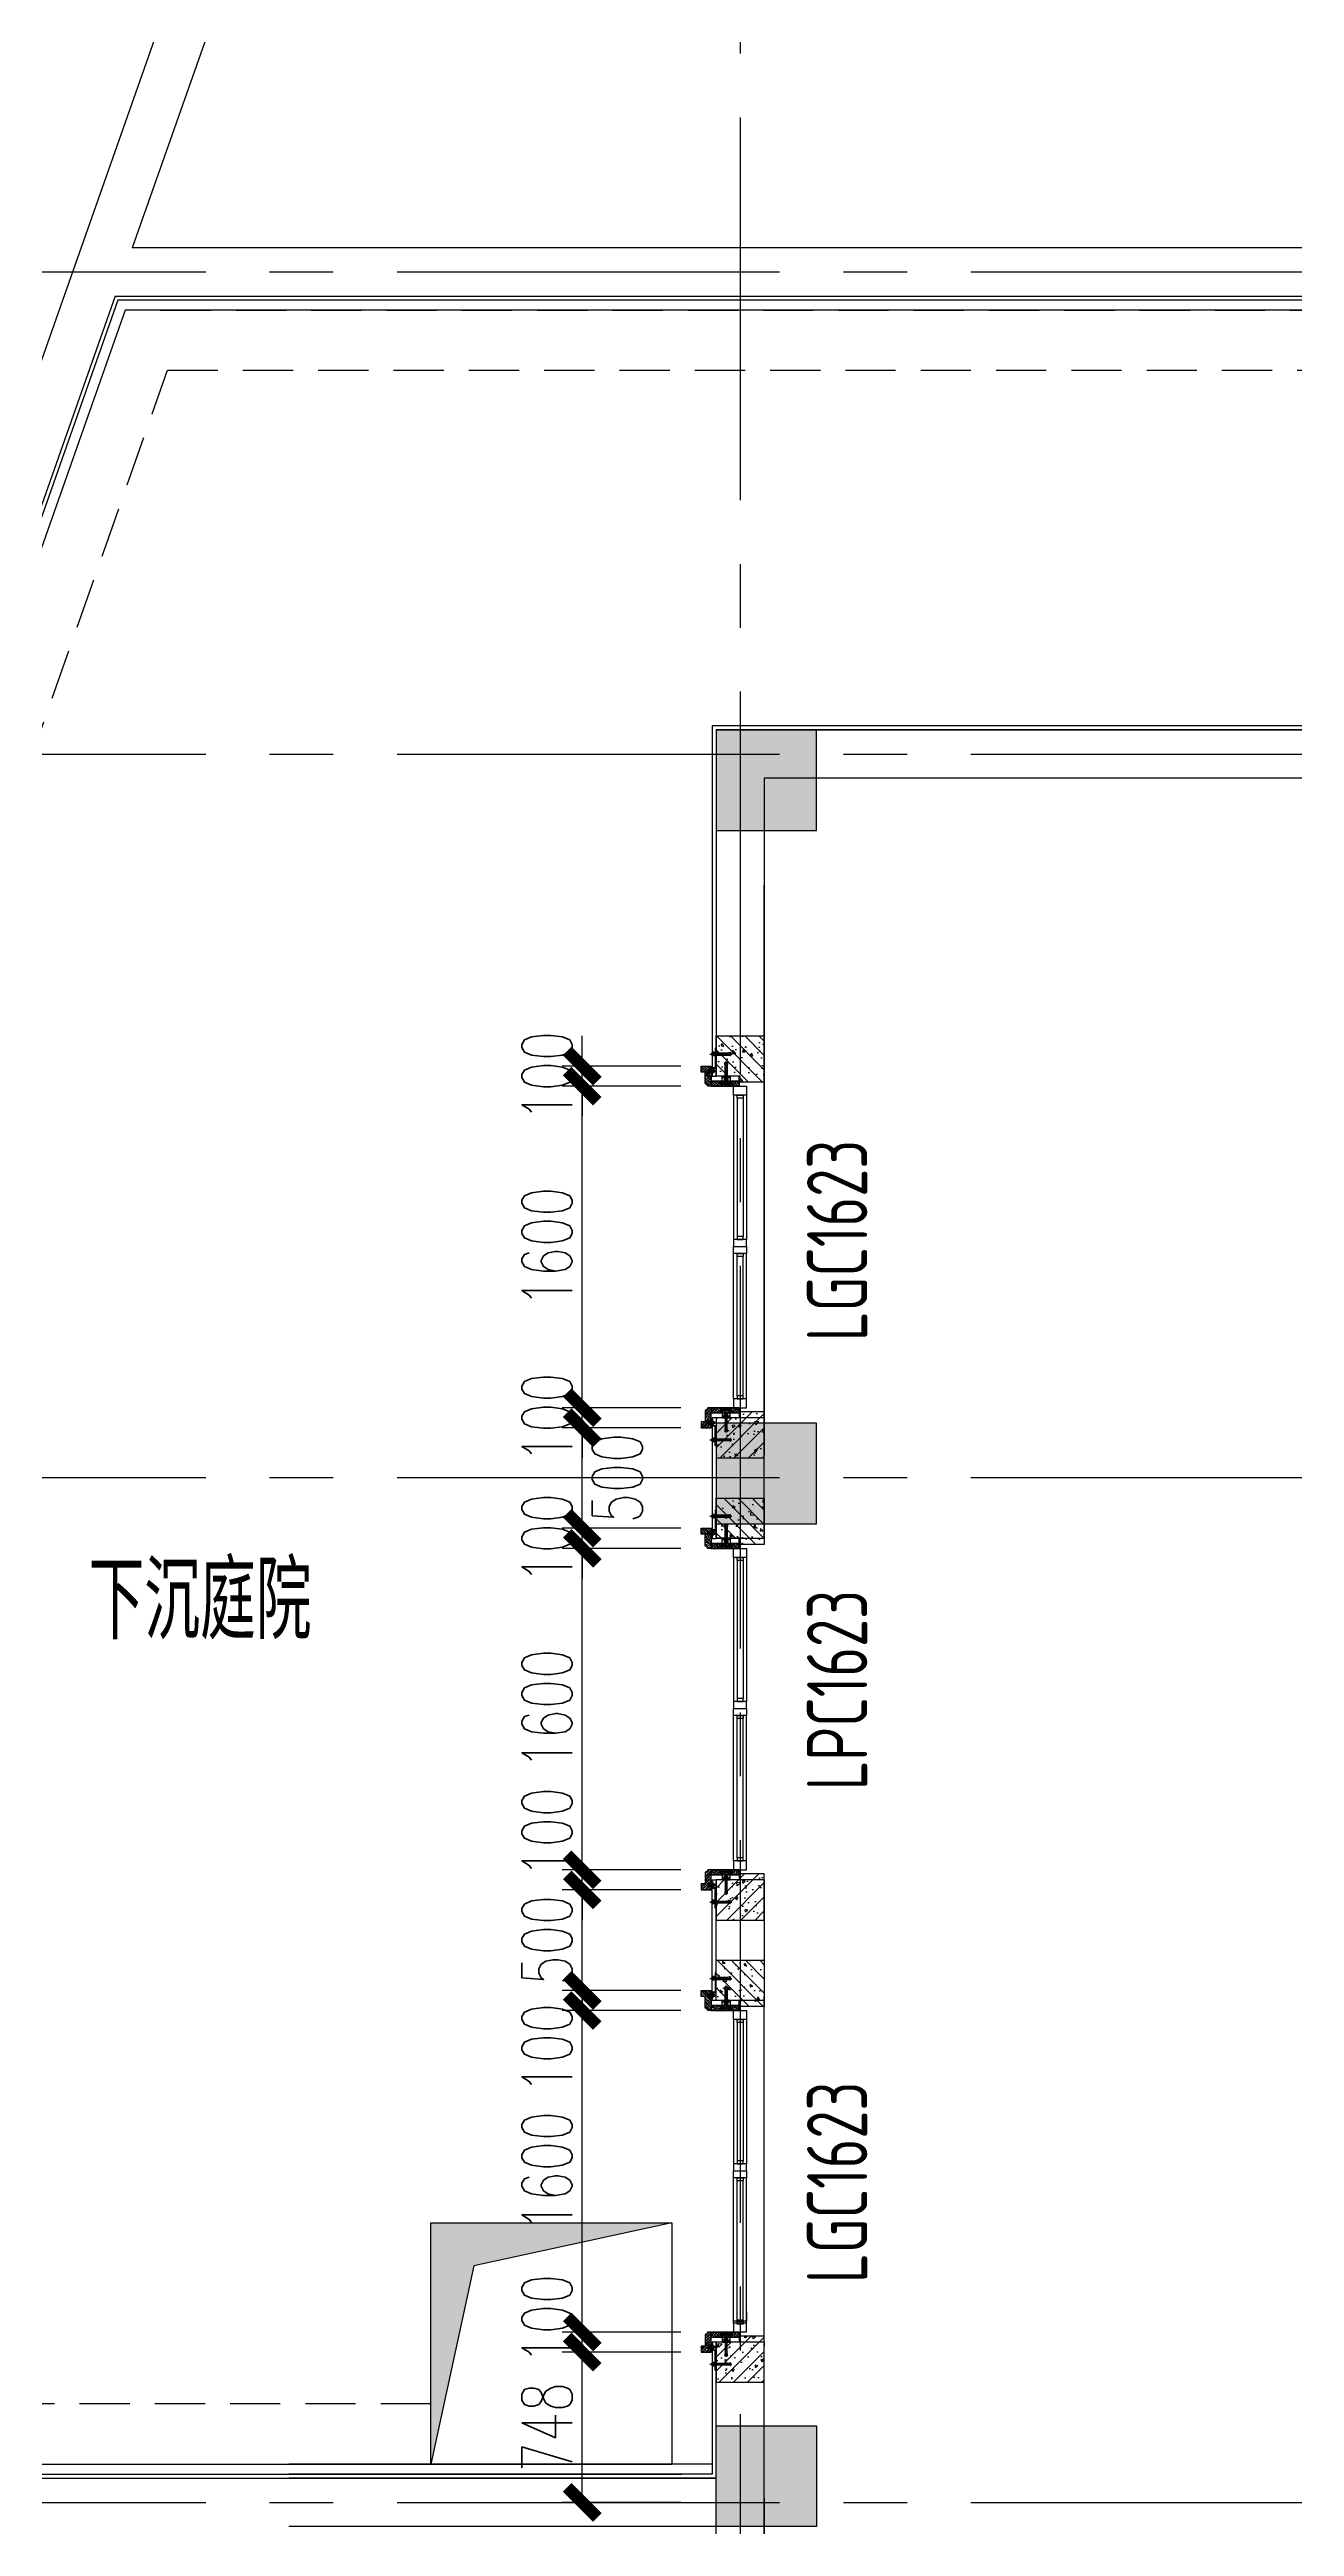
# Model space of a CAD drawing. Extents: x 296441 to 853063, y 459050 to 1117990.
# Drawn here: x 605259 to 611459, y 882899 to 895226 of the extents above; entities that cross this region are included whole.
import ezdxf
from ezdxf.enums import TextEntityAlignment as Align

# ---------------------------------------------------------------- set-up
doc = ezdxf.new("R2010")
doc.units = 0
doc.header["$LTSCALE"] = 1000
for name, pattern in [('14-FL01-P$0$HIDDEN', [0.375, 0.25, -0.125]), ('14-GRID$0$CENTER2', [28.575, 19.05, -3.175, 3.175, -3.175]), ('BSMT-PLAN-BS01$0$$0$HIDDEN', [0.375, 0.25, -0.125]), ('CENTER', [50.8, 31.75, -6.35, 6.35, -6.35]), ('DASH', [0.35, 0.25, -0.1]), ('DOTE', [2.42, 2, -0.2, 0.02, -0.2])]:
    doc.linetypes.add(name, pattern=pattern)
for name, color, linetype in [('0-COL-H1', 170, 'Continuous'), ('0-dimension', 3, 'Continuous'), ('0-hatch', 8, 'Continuous'), ('0-不锈钢', 161, 'Continuous'), ('14-GRID$0$G-GRID', 9, '14-GRID$0$CENTER2'), ('14-PLAN-BS01-P$0$A-ROOM-IDEN', 4, 'Continuous'), ('1_钢型材', 30, 'Continuous'), ('2', 7, 'Continuous'), ('4HATCH(填充)', 8, 'Continuous'), ('5PJ(配件)', 13, 'Continuous'), ('8XX(虚线)', 8, 'DASH'), ('A-ROOF', 2, 'Continuous'), ('BSMT-PLAN-BS01$0$A-WALL', 1, 'Continuous'), ('DZ-3-PLAN-BASEMENT-NORTH$0$A-OVLK', 140, 'Continuous'), ('DZ-PLAN-MAIN-FL01$0$A-WIND-IDEN', 33, 'Continuous'), ('E-TEXT-BS01-MI-14$0$A-ROOM-IDEN', 4, 'Continuous'), ('G-BM01$0$A-WALL', 1, 'Continuous'), ('G-BS01-20$0$G-FL01$0$A-OVLK', 140, 'Continuous'), ('G-BS01-20$0$G-FL01$0$A-SECT-WIND', 155, 'Continuous'), ('G-BS01-20$0$G-FL01$0$A-SECT-WOOD', 17, 'Continuous'), ('G-BS01-20$0$G-FL01$0$A-WALL', 1, 'Continuous'), ('G-BS01-20$0$G-FL01$0$A-WALL-FNSH', 6, 'Continuous'), ('menchuangtao1$0$A-WALL', 1, 'Continuous'), ('PUB_DIM', 3, 'Continuous'), ('ZT0_默认图层-----PM、LM、DY、JD', 7, 'Continuous'), ('ZT1_Dim---标注---PM、LM、DY、JD', 252, 'Continuous'), ('ZT1_通用--Wall---PM、LM、DY、JD', 5, 'Continuous'), ('ZT1_通用--填充---PM、LM、DY、JD', 8, 'Continuous'), ('ZT3_辅材--五金件-------------JD', 13, 'Continuous'), ('ZT3_辅材--其他---------------JD', 1, 'Continuous'), ('ZT3_面板--石材板-PM、LM、DY、JD', 45, 'Continuous'), ('ZX', 1, 'CENTER')]:
    doc.layers.add(name, color=color, linetype=linetype)
doc.styles.get("Standard").update_dxf_attribs({"font": 'gbenor.shx', "bigfont": 'gbcbig.shx'})
doc.styles.add('ZT-DIMSTYLE', font='ROMANS.shx', dxfattribs={"width": 0.7, "bigfont": 'CHINESE.shx'})
doc.styles.add('ZT_文字标注', font='ROMANS.shx', dxfattribs={"width": 0.7, "bigfont": '@1chinese.shx'})
doc.dimstyles.new('ZT-DIM100', dxfattribs={"dimscale": 100, "dimtxt": 2.5, "dimasz": 1.5, "dimexe": 1, "dimexo": 1, "dimgap": 0.5, "dimtad": 1, "dimdec": 0, "dimdsep": 46, "dimtxsty": 'ZT-DIMSTYLE', "dimblk": 'ARCHTICK', "dimcen": 2.5, "dimclrd": 175, "dimclre": 175, "dimclrt": 7, "dimazin": 2, "dimtfac": 1, "dimtix": 1, "dimtmove": 2, "dimatfit": 3, "dimfxl": 0, "dimarcsym": 0})

# ---------------------------------------------------------------- blocks, each defined once
blk = doc.blocks.new('QQC3')
at = {"layer": 'DZ-PLAN-MAIN-FL01$0$A-WIND-IDEN', "color": 2, "width": 0.8}
for s, p in [('LGC1623', (800197, 85180)), ('LPC1623', (800197, 82945)), ('LGC1623', (800197, 80493))]:
    blk.add_text(s, height=300, rotation=90, dxfattribs=at).set_placement(p)
at = {"layer": 'E-TEXT-BS01-MI-14$0$A-ROOM-IDEN'}
blk.add_text('下沉庭院', height=385.8, dxfattribs=at).set_placement((796319, 83696))
blk = doc.blocks.new('20B-G1-地下一层')
at = {"layer": 'BSMT-PLAN-BS01$0$A-WALL', "color": 5, "linetype": 'BSMT-PLAN-BS01$0$$0$HIDDEN'}
blk.add_line((718593, -376438), (725483, -376438), dxfattribs=at)
at = {"layer": 'BSMT-PLAN-BS01$0$A-WALL', "color": 1}
blk.add_line((718833, -385238), (718833, -394626), dxfattribs=at)
at = {"layer": 'DZ-3-PLAN-BASEMENT-NORTH$0$A-OVLK'}
blk.add_line((718573, -385068), (716465, -385068), dxfattribs=at)
at = {"layer": 'G-BM01$0$A-WALL'}
for p, q in [((718593, -385138), (716465, -385138)), ((718593, -385378), (716465, -385378))]:
    blk.add_line(p, q, dxfattribs=at)
at = {"layer": 'G-BS01-20$0$G-FL01$0$A-OVLK'}
for p, q in [((718833, -379861), (718833, -378161)), ((718713, -380511), (718713, -380548)), ((718833, -384461), (718833, -382761))]:
    blk.add_line(p, q, dxfattribs=at)
at = {"layer": 'G-BS01-20$0$G-FL01$0$A-SECT-WIND'}
for p, q in [((718680, -378256), (718680, -378973)), ((718698, -378271), (718698, -378958)), ((718728, -378271), (718728, -378958)), ((718745, -378256), (718745, -378973)), ((718680, -379766), (718680, -379043)), ((718698, -379751), (718698, -379058)), ((718728, -379751), (718728, -379058)), ((718745, -379766), (718745, -379043)), ((718680, -380556), (718680, -381273)), ((718698, -380571), (718698, -381258)), ((718728, -380571), (718728, -381258)), ((718745, -380556), (718745, -381273)), ((718680, -382066), (718680, -381343)), ((718698, -382051), (718698, -381358)), ((718728, -382051), (718728, -381358)), ((718745, -382066), (718745, -381343)), ((718680, -382856), (718680, -383573)), ((718745, -382856), (718745, -383573)), ((718698, -382871), (718698, -383558)), ((718728, -382871), (718728, -383558)), ((718680, -384366), (718680, -383643)), ((718698, -384351), (718698, -383658)), ((718728, -384351), (718728, -383658)), ((718745, -384366), (718745, -383643))]:
    blk.add_line(p, q, dxfattribs=at)
at = {"layer": 'G-BS01-20$0$G-FL01$0$A-SECT-WOOD'}
for p, q in [((718680, -378256), (718680, -378211)), ((718680, -378211), (718745, -378211)), ((718745, -378256), (718680, -378256)), ((718698, -378271), (718698, -378256)), ((718698, -378256), (718728, -378256)), ((718728, -378271), (718698, -378271)), ((718728, -378256), (718728, -378271)), ((718745, -378211), (718745, -378256)), ((718745, -378973), (718680, -378973)), ((718680, -378973), (718680, -379008)), ((718680, -379043), (718680, -379008)), ((718680, -379008), (718745, -379008)), ((718680, -379008), (718745, -379008)), ((718728, -378958), (718698, -378958)), ((718698, -378958), (718698, -378973)), ((718698, -378973), (718728, -378973)), ((718728, -378973), (718728, -378958)), ((718745, -379008), (718745, -378973)), ((718745, -379008), (718745, -379043)), ((718745, -379043), (718680, -379043)), ((718698, -379058), (718698, -379043)), ((718698, -379043), (718728, -379043)), ((718728, -379058), (718698, -379058)), ((718728, -379043), (718728, -379058)), ((718745, -379766), (718680, -379766)), ((718680, -379766), (718680, -379811)), ((718728, -379751), (718698, -379751)), ((718698, -379751), (718698, -379766)), ((718698, -379766), (718728, -379766)), ((718728, -379766), (718728, -379751)), ((718745, -379811), (718745, -379766)), ((718680, -379811), (718745, -379811)), ((718680, -380556), (718680, -380511)), ((718680, -380511), (718745, -380511)), ((718745, -380511), (718745, -380556)), ((718745, -380556), (718680, -380556)), ((718698, -380571), (718698, -380556)), ((718698, -380556), (718728, -380556)), ((718728, -380571), (718698, -380571)), ((718728, -380556), (718728, -380571)), ((718728, -381258), (718698, -381258)), ((718698, -381258), (718698, -381273)), ((718728, -381273), (718728, -381258)), ((718745, -381273), (718680, -381273)), ((718680, -381273), (718680, -381308)), ((718680, -381343), (718680, -381308)), ((718680, -381308), (718745, -381308)), ((718680, -381308), (718745, -381308)), ((718745, -381343), (718680, -381343)), ((718698, -381273), (718728, -381273)), ((718698, -381358), (718698, -381343)), ((718698, -381343), (718728, -381343)), ((718728, -381358), (718698, -381358)), ((718728, -381343), (718728, -381358)), ((718745, -381308), (718745, -381273)), ((718745, -381308), (718745, -381343)), ((718745, -382066), (718680, -382066)), ((718680, -382066), (718680, -382111)), ((718680, -382111), (718745, -382111)), ((718728, -382051), (718698, -382051)), ((718698, -382051), (718698, -382066)), ((718698, -382066), (718728, -382066)), ((718728, -382066), (718728, -382051)), ((718745, -382111), (718745, -382066)), ((718680, -382856), (718680, -382811)), ((718680, -382811), (718745, -382811)), ((718745, -382856), (718680, -382856)), ((718698, -382871), (718698, -382856)), ((718698, -382856), (718728, -382856)), ((718728, -382856), (718728, -382871)), ((718745, -382811), (718745, -382856)), ((718728, -382871), (718698, -382871)), ((718745, -383573), (718680, -383573)), ((718680, -383573), (718680, -383608)), ((718728, -383558), (718698, -383558)), ((718698, -383558), (718698, -383573)), ((718698, -383573), (718728, -383573)), ((718728, -383573), (718728, -383558)), ((718745, -383608), (718745, -383573)), ((718680, -383643), (718680, -383608)), ((718680, -383608), (718745, -383608)), ((718680, -383608), (718745, -383608)), ((718745, -383643), (718680, -383643)), ((718698, -383658), (718698, -383643)), ((718698, -383643), (718728, -383643)), ((718728, -383658), (718698, -383658)), ((718728, -383643), (718728, -383658)), ((718745, -383608), (718745, -383643)), ((718680, -384356), (718680, -384311)), ((718745, -384311), (718745, -384356)), ((718745, -384356), (718680, -384356)), ((718745, -384366), (718680, -384366)), ((718680, -384366), (718680, -384411)), ((718745, -384411), (718680, -384411)), ((718728, -384351), (718698, -384351)), ((718698, -384351), (718698, -384366)), ((718698, -384371), (718698, -384356)), ((718698, -384356), (718728, -384356)), ((718698, -384366), (718728, -384366)), ((718728, -384371), (718698, -384371)), ((718728, -384366), (718728, -384351)), ((718728, -384356), (718728, -384371)), ((718745, -384411), (718745, -384366))]:
    blk.add_line(p, q, dxfattribs=at)
at = {"layer": 'G-BS01-20$0$G-FL01$0$A-WALL'}
for p, q in [((726583, -376438), (718593, -376438)), ((718593, -376438), (718593, -378161)), ((718833, -376678), (718833, -380038)), ((726583, -376678), (718833, -376678)), ((718593, -379871), (718593, -380461)), ((718593, -382751), (718593, -382171)), ((718833, -382181), (718833, -382761)), ((718593, -385138), (718593, -384461)), ((718833, -391438), (718833, -384461)), ((718593, -391678), (718593, -385378))]:
    blk.add_line(p, q, dxfattribs=at)
at = {"layer": 'G-BS01-20$0$G-FL01$0$A-WALL', "color": 1}
for p, q in [((718833, -378151), (718833, -377210)), ((718833, -380461), (718833, -379871))]:
    blk.add_line(p, q, dxfattribs=at)
at = {"layer": 'G-BS01-20$0$G-FL01$0$A-WALL-FNSH'}
for p, q in [((726583, -376418), (718573, -376418)), ((718573, -385118), (716465, -385118))]:
    blk.add_line(p, q, dxfattribs=at)
for points in [[(718573, -376418), (718573, -378161), (718593, -378161)], [(718593, -379861), (718573, -379861), (718573, -380461), (718593, -380461)], [(718593, -382761), (718573, -382761), (718573, -382161), (718593, -382161)], [(718593, -384461), (718573, -384461), (718573, -385118)]]:
    blk.add_lwpolyline(points, dxfattribs=at)
at = {"layer": 'menchuangtao1$0$A-WALL'}
for p, q in [((718593, -378161), (718593, -378141)), ((718713, -378161), (718593, -378161)), ((718833, -378161), (718833, -378141)), ((718833, -379861), (718593, -379861)), ((718593, -379861), (718593, -379881)), ((718833, -379861), (718833, -379881)), ((718593, -380461), (718593, -380441)), ((718833, -380461), (718593, -380461)), ((718833, -380461), (718833, -380441)), ((718833, -382161), (718593, -382161)), ((718593, -382161), (718593, -382181)), ((718833, -382161), (718833, -382181)), ((718593, -382761), (718593, -382741)), ((718833, -382761), (718593, -382761)), ((718833, -382761), (718833, -382741)), ((718833, -384461), (718593, -384461)), ((718593, -384461), (718593, -384481)), ((718833, -384461), (718833, -384481))]:
    blk.add_line(p, q, dxfattribs=at)
blk = doc.blocks.new('2133')
at = {"layer": 'A-ROOF'}
h = blk.add_hatch(color=239, dxfattribs=at)
h.dxf.hatch_style = 1
h.paths.add_polyline_path([(2148325, 1728861), (2149017, 1729011), (2149082, 1729075), (2148111, 1729075), (2148111, 1728077), (2148155, 1728077)])
h.paths.add_polyline_path([(2148155, 1728077), (2148111, 1728077), (2148111, 1727875)])
h.paths.add_polyline_path([(2149111, 1729075), (2149082, 1729075), (2149017, 1729011), (2149111, 1729031)])
h.paths.add_polyline_path([(2149311, 1729075), (2149111, 1729075), (2149111, 1729031)])
at = {"layer": '14-PLAN-BS01-P$0$A-ROOM-IDEN', "linetype": '14-FL01-P$0$HIDDEN'}
blk.add_line((2146765, 1738595), (2155201, 1738595), dxfattribs=at)
blk.add_lwpolyline([(2148111, 1728175), (2143233, 1728175), (2146800, 1738295), (2155151, 1738295)], dxfattribs=at)
at = {"layer": 'A-ROOF', "color": 239}
blk.add_lwpolyline([(2148111, 1729075), (2149311, 1729075), (2149311, 1727875), (2148111, 1727875)], close=True, dxfattribs=at)
blk.add_lwpolyline([(2148111, 1729075), (2149311, 1729075), (2149311, 1727875), (2148111, 1727875)], close=True, dxfattribs=at)
blk.add_lwpolyline([(2149311, 1729075), (2148325, 1728861), (2148111, 1727875)], dxfattribs=at)
blk = doc.blocks.new('ZT_钢膨胀螺栓_M10X95')
at = {"layer": 'ZT3_辅材--五金件-------------JD', "color": 1, "linetype": 'DOTE', "ltscale": 5}
blk.add_line((-27, 0), (82, 0), dxfattribs=at)
at = {"layer": 'ZT3_辅材--五金件-------------JD'}
for p, q in [((-17, 5), (-19, 4)), ((-19, -4), (-19, 4)), ((-13, 4), (-18, 4)), ((-13, 5), (-17, 5)), ((-17, 5), (-17, -5)), ((-16, 5), (-16, -5)), ((-14, 5), (-14, -5)), ((-13, -7), (-13, 7)), ((-5, 9), (-12, 9)), ((-5, 5), (-12, 5)), ((-5, -9), (-5, 9)), ((-2, 1), (-5, 0)), ((-2, 0), (-5, -1)), ((0, 5), (55, 5)), ((55, 5), (55, -5)), ((57, 4), (55, 4)), ((57, 1), (55, 1)), ((57, 5), (72, 7)), ((57, -5), (57, 5)), ((72, 0), (61, 0)), ((72, 7), (75, 7)), ((72, 7), (72, 0)), ((76, 6), (76, -6)), ((-17, -5), (-19, -4)), ((-13, -4), (-18, -4)), ((-13, -5), (-17, -5)), ((-5, -5), (-12, -5)), ((-5, -9), (-12, -9)), ((55, -5), (0, -5)), ((57, -1), (55, -1)), ((57, -4), (55, -4)), ((72, -7), (57, -5)), ((61, 0), (72, 0)), ((72, 0), (72, -7)), ((75, -7), (72, -7))]:
    blk.add_line(p, q, dxfattribs=at)
for centre, radius, start, end in [((-7, 7), 5.58, 155.5673, 204.4327), ((9, 0), 21.6, 167.6432, 192.3568), ((60, 0), 1.04, 23.5782, 336.4218), ((75, 6), 1, 0, 97.412), ((-7, -7), 5.58, 155.5673, 204.4327), ((75, -6), 1, 262.588, 0)]:
    blk.add_arc(centre, radius, start, end, dxfattribs=at)
at = {"layer": 'Defpoints', "color": 250, "style": 'ZT_文字标注', "width": 0.7}
for s, p in [('M10', (-9, 7)), ('95', (-9, -6))]:
    blk.add_text(s, height=1.5, rotation=90, dxfattribs=at).set_placement(p, align=Align.MIDDLE)
blk = doc.blocks.new('*U2473')
at = {"layer": 'ZT3_辅材--五金件-------------JD', "rotation": 270}
blk.add_blockref('ZT_钢膨胀螺栓_M10X95', (0, 0), dxfattribs=at)
blk = doc.blocks.new('BS-03')
at = {"layer": '0-hatch'}
h = blk.add_hatch(dxfattribs=at)
h.set_pattern_fill('ANSI37', color=256, scale=0.2, angle=90, style=0)
h.set_pattern_definition([(45.000534, (-2240.4478, -446.36857), (-0.44901699, 0.44900862), []), (135.000534, (-2240.4478, -446.36857), (-0.44900862, -0.44901699), [])])
h.paths.add_polyline_path([(-6, 0), (-7, 0), (-7, -9), (-6, -9), (-8, -15), (9, -15), (6, -9), (7, -9), (7, 0), (6, 0), (6, -8), (4, -8), (4, -9), (7, -14), (6, -14, -0.197658), (5, -14), (-5, -14, -0.197658), (-6, -14), (-7, -14), (-4, -8), (-6, -8)])
at = {"layer": 'ZT1_通用--填充---PM、LM、DY、JD', "ltscale": 40}
h = blk.add_hatch(dxfattribs=at)
h.set_pattern_fill('ANSI38', color=256, style=0)
h.set_pattern_definition([(45, (-17.5, 0), (-1.12253, 1.12253), []), (135, (-17.5, 0), (-3.367596, 1.12253), [3.96875, -2.38125])])
h.paths.add_polyline_path([(-18, 3), (-18, 0), (18, 0), (18, 3)])
at = {"layer": '0-不锈钢'}
for p, q in [((4, 19), (-4, 19)), ((-4, 9), (-4, 14)), ((-3, 19), (-3, 14)), ((4, 9), (4, 14)), ((-2, -12), (-5, -14)), ((2, -12), (5, -14)), ((4, -9), (4, -8))]:
    blk.add_line(p, q, dxfattribs=at)
blk.add_lwpolyline([(-10, 8), (-10, 7), (10, 7), (10, 8)], close=True, dxfattribs=at)
blk.add_lwpolyline([(-7, 9, 0.317837), (-4, 9, 0.158919), (4, 9, 0.317837), (7, 9), (7, 14, 0.317837), (4, 14, 0.158919), (-4, 14, 0.317837), (-7, 14)], format="xyb", close=True, dxfattribs=at)
for points in [[(5, 14), (0, 14), (-6, 14)], [(5, 8), (0, 8), (-6, 8)], [(4, 14), (4, 19), (3, 19), (-3, 19), (-4, 19), (-4, 14)], [(3, 19), (3, 14)], [(7, 0), (7, -9), (6, -9), (9, -15), (-8, -15), (-6, -9), (-7, -9), (-7, 0)], [(4, -9), (7, -14), (-7, -14), (-4, -8)], [(6, 0), (6, -8), (-6, -8), (-6, 0)]]:
    blk.add_lwpolyline(points, dxfattribs=at)
blk.add_lwpolyline([(3, -8), (3, -10, -0.809451), (3, -10), (3, -10, 0.17444), (0, -9, 0.17444), (-3, -10), (-3, -10, -0.809451), (-3, -10), (-2, -8)], format="xyb", dxfattribs=at)
for centre, radius, start, end in [((-6, -13), 0.871, 153.627, 308.5058), ((0, -15), 3.96, 51.4953, 128.5058), ((6, -13), 0.871, 231.4953, 26.374)]:
    blk.add_arc(centre, radius, start, end, dxfattribs=at)
at = {"layer": '2', "color": 1, "linetype": 'CENTER', "ltscale": 0.2}
blk.add_line((0, 19), (0, -20), dxfattribs=at)
at = {"layer": '2', "color": 2}
blk.add_lwpolyline([(-18, 3), (-18, 0), (18, 0), (18, 3), (-18, 3)], close=True, dxfattribs=at)
at = {"layer": 'ZT3_辅材--五金件-------------JD', "ltscale": 40}
blk.add_lwpolyline([(-18, 3), (-18, 0), (18, 0), (18, 3), (-18, 3)], dxfattribs=at)
at = {"layer": 'ZX'}
for p, q in [((0, 25), (0, -8)), ((0, 19), (0, -13))]:
    blk.add_line(p, q, dxfattribs=at)
blk = doc.blocks.new('20200317151452')
at = {"layer": '4HATCH(填充)', "ltscale": 10}
h = blk.add_hatch(dxfattribs=at)
h.set_pattern_fill('ANSI33', color=256, scale=4)
h.set_pattern_definition([(45, (101815.511, -222280.076), (-8.9802561, 8.9802561), []), (45, (101824.491, -222280.076), (-8.9802561, 8.9802561), [6.35, -3.175])])
h.paths.add_polyline_path([(25, -125), (50, -125), (50, -265), (25, -265)])
h = blk.add_hatch(dxfattribs=at)
h.set_pattern_fill('ANSI33', color=256, scale=4)
h.set_pattern_definition([(45, (367061.427, -666237.942), (-8.98025612, 8.98025612), []), (45, (367070.407, -666237.942), (-8.98025612, 8.98025612), [6.35, -3.175])])
edge = h.paths.add_edge_path()
edge.add_line((-50, -265), (50, -265))
edge.add_line((50, -265), (50, -280))
edge.add_arc((45, -280), 5, 270.0089, 359.9995, ccw=False)
edge.add_line((45, -285), (40, -285))
edge.add_line((40, -285), (40, -290))
edge.add_arc((35, -290), 5, 270, 360, ccw=False)
edge.add_line((35, -295), (-20, -295))
edge.add_line((-20, -295), (-20, -315))
edge.add_line((-20, -315), (-50, -315))
edge.add_line((-50, -315), (-50, -295))
edge.add_line((-50, -295), (-50, -265))
at = {"layer": '8XX(虚线)', "ltscale": 25}
h = blk.add_hatch(dxfattribs=at)
h.set_pattern_fill('AR-SAND', color=256, scale=0.05, angle=360, style=0)
h.set_pattern_definition([(232.5, (24.9997, -190.4254), (-2.44707, 0.08), [0, -1.9304, 0, -2.159, 0, -2.06375]), (262.5, (24.9997, -190.4254), (-3.58413, -2.24762), [0, -1.0414, 0, -1.7399, 0, -0.66675]), (302.5, (24.9997, -188.8633), (-0.00719, -3.95496), [0, -0.635, 0, -2.286, 0, -2.9845]), (312.5, (24.9997, -188.8633), (-1.11465, -3.81778), [0, -0.3175, 0, -1.4986, 0, -1.7145])])
edge = h.paths.add_edge_path()
edge.add_line((41, -160), (34, -160))
edge.add_line((34, -160), (34, -170))
edge.add_line((34, -170), (38, -170))
edge.add_arc((38, -172), 1.2, 0, 90, ccw=False)
edge.add_line((39, -172), (39, -190))
edge.add_line((39, -190), (41, -190))
edge.add_line((41, -190), (41, -160))
edge = h.paths.add_edge_path()
edge.add_line((34, -220), (41, -220))
edge.add_line((41, -220), (41, -190))
edge.add_line((41, -190), (39, -190))
edge.add_line((39, -190), (39, -209))
edge.add_arc((38, -209), 1.2, 270, 360, ccw=False)
edge.add_line((38, -210), (34, -210))
edge.add_line((34, -210), (34, -220))
at = {"layer": 'ZT1_通用--填充---PM、LM、DY、JD', "ltscale": 40}
h = blk.add_hatch(dxfattribs=at)
h.set_pattern_fill('钢筋混凝土', color=256, scale=20)
h.set_pattern_definition([(45, (101815.51, -222280.076), (-35.355339, 35.355339), []), (50, (101815.51, -222280.08), (143.452037, -12.550427), [15, -165]), (355, (101815.51, -222280.08), (-27.75027, 150.43843), [12, -132]), (100.4514, (101827.47, -222281.12), (115.70188, 137.88791), [12.74804, -140.22842]), (46.1842, (101815.51, -222240.08), (213.44821, -33.1038), [22.5, -247.5]), (96.6356, (101833.3, -222242.83), (186.93254, 194.82357), [19.12206, -210.3426]), (351.1842, (101815.51, -222240.08), (186.93239, 194.82372), [18, -198]), (21, (101835.51, -222250.08), (119.38141, -80.52378), [15, -165]), (326, (101835.51, -222250.08), (48.66307, 145.03001), [12, -132]), (71.4514, (101845.46, -222256.79), (168.044526, 64.5061), [12.74804, -140.22842]), (37.5, (101815.51, -222280.076), (2.431971, 66.578771), [0, -130.4, 0, -134, 0, -132.5]), (7.5, (101815.51, -222280.076), (52.613907, 78.882342), [0, -76.4, 0, -127.4, 0, -50.5]), (327.5, (101770.91, -222280.076), (106.764487, -4.510974), [0, -50, 0, -156, 0, -207]), (317.5, (101750.91, -222280.08), (116.637234, 20.020996), [0, -65, 0, -103.6, 0, -147])])
h.paths.add_polyline_path([(-200, -240), (-200, 0), (30, 0), (30, -120), (0, -120), (0, -240)])
at = {"color": 1, "linetype": 'CENTER', "ltscale": 10}
blk.add_line((-40, -190), (19, -190), dxfattribs=at)
blk.add_line((-40, -190), (19, -190), dxfattribs=at)
at = {"color": 8}
blk.add_line((41, -220, 0), (34, -220, 0), dxfattribs=at)
at = {"layer": '1_钢型材', "ltscale": 40, "elevation": 0}
blk.add_lwpolyline([(-7, -262), (-7, -258), (-38, -258), (-38, -240), (-140, -240), (-140, -244), (-42, -244), (-42, -262)], close=True, dxfattribs=at)
at = {"layer": '5PJ(配件)'}
for p, q in [((4, -170), (4, -210)), ((8, -170), (8, -210)), ((25, -170), (38, -170, 0)), ((38, -210, 0), (25, -210)), ((35, -170, 0), (35, -210, 0)), ((39, -172, 0), (39, -184, 0)), ((39, -184, 0), (39, -209, 0))]:
    blk.add_line(p, q, dxfattribs=at)
for points in [[(25, -210), (0, -210), (0, -170)], [(0, -170), (25, -170)]]:
    blk.add_lwpolyline(points, dxfattribs=at)
for centre, start, end in [((38, -172, 0), 0, 90), ((38, -209, 0), 270, 0)]:
    blk.add_arc(centre, 1.2, start, end, dxfattribs=at)
at = {"layer": '8XX(虚线)', "ltscale": 25}
for p, q in [((34, -170, 0), (34, -160, 0)), ((34, -160, 0), (41, -160, 0)), ((34, -215, 0), (34, -210, 0)), ((34, -220, 0), (34, -210, 0)), ((41, -160, 0), (41, -220, 0))]:
    blk.add_line(p, q, dxfattribs=at)
at = {"layer": 'ZT1_通用--Wall---PM、LM、DY、JD', "ltscale": 300}
blk.add_lwpolyline([(-200, -240), (-200, 0), (30, 0), (30, -120), (0, -120), (0, -240), (-200, -240)], dxfattribs=at)
at = {"layer": 'ZT1_通用--填充---PM、LM、DY、JD', "linetype": 'ByBlock', "const_width": 1, "elevation": 0}
blk.add_lwpolyline([(25, -265), (50, -265)], dxfattribs=at)
at = {"layer": 'ZT3_辅材--五金件-------------JD', "color": 1, "linetype": 'DOTE', "ltscale": 5}
blk.add_line((19, -190), (-74, -190), dxfattribs=at)
at = {"layer": 'ZT3_辅材--五金件-------------JD'}
for p, q in [((-68, -196), (-68, -185)), ((-67, -184), (-64, -184)), ((-64, -197), (-67, -197)), ((-64, -190), (-64, -183)), ((-64, -183), (-49, -185)), ((-53, -190), (-64, -190)), ((-64, -197), (-64, -191)), ((-64, -191), (-53, -191)), ((-49, -195), (-64, -197)), ((-49, -185), (-49, -195)), ((-49, -186), (-47, -186)), ((-49, -189), (-47, -189)), ((-49, -191), (-47, -191)), ((-49, -195), (-47, -195)), ((-47, -195), (-47, -185)), ((-47, -185), (4, -185)), ((4, -195), (-47, -195)), ((10, -190), (13, -189)), ((10, -191), (13, -190)), ((13, -181), (17, -181)), ((13, -181), (13, -200)), ((13, -186), (17, -186)), ((13, -195), (17, -195)), ((13, -200), (17, -200)), ((18, -183), (18, -197)), ((18, -185), (19, -185)), ((18, -186), (19, -186)), ((18, -195), (19, -195)), ((18, -195), (19, -195)), ((19, -195), (19, -185))]:
    blk.add_line(p, q, dxfattribs=at)
for centre, radius, start, end in [((-67, -185), 1, 82.588, 180), ((-67, -196), 1, 180, 277.412), ((-52, -190), 1.04, 203.5782, 156.4218), ((12, -183), 5.58, 335.5673, 24.4327), ((-4, -190), 21.6, 347.6432, 12.3568), ((12, -197), 5.58, 335.5673, 24.4327)]:
    blk.add_arc(centre, radius, start, end, dxfattribs=at)
at = {"layer": 'ZT3_辅材--其他---------------JD', "ltscale": 40}
blk.add_line((25, -125, 0), (0, -125), dxfattribs=at)
at = {"layer": 'ZT3_面板--石材板-PM、LM、DY、JD', "ltscale": 10, "elevation": 0}
blk.add_lwpolyline([(25, -125), (50, -125), (50, -265), (25, -265)], close=True, dxfattribs=at)
at = {"layer": 'ZT3_面板--石材板-PM、LM、DY、JD', "ltscale": 40, "elevation": 0}
blk.add_lwpolyline([(25, -125), (25, -265), (50, -265), (50, -125)], close=True, dxfattribs=at)
at = {"layer": 'ZT3_面板--石材板-PM、LM、DY、JD', "ltscale": 10, "elevation": 0}
blk.add_lwpolyline([(50, -265), (50, -280, -0.414165), (45, -285), (40, -285), (40, -290, -0.414214), (35, -295), (-20, -295), (-20, -315), (-50, -315), (-50, -295), (-50, -265), (50, -265)], format="xyb", dxfattribs=at)
at = {"layer": '0-dimension', "ltscale": 0.5}
blk.add_blockref('BS-03', (-25, -265, 0), dxfattribs=at)
at = {"layer": 'ZT3_辅材--五金件-------------JD', "extrusion": (0, 0, -1), "zscale": -1, "rotation": 180}
blk.add_blockref('*U2473', (110, -244), dxfattribs=at)
at = {"layer": 'Defpoints', "color": 250, "style": 'ZT_文字标注', "width": 0.7}
for s, p in [('95', (17, -184)), ('M10', (17, -198))]:
    blk.add_text(s, height=1.5, rotation=270, dxfattribs=at).set_placement(p, align=Align.MIDDLE)
blk = doc.blocks.new('_ArchTick')
at = {"color": 0, "linetype": 'ByBlock', "const_width": 0.4}
blk.add_lwpolyline([(-0.5, -0.5), (0.5, 0.5)], dxfattribs=at)
blk = doc.blocks.new('*D2319')
at = {"layer": 'Defpoints', "color": 0, "ltscale": 1000, "transparency": 16777216}
for p in [(607912, 890167), (608503, 890167, 0), (608503, 890067, 0)]:
    blk.add_point(p, dxfattribs=at)
at = {"layer": 'ZT1_Dim---标注---PM、LM、DY、JD', "color": 175, "linetype": 'ByBlock', "lineweight": -2, "ltscale": 1000, "transparency": 16777216}
for p, q in [((607912, 890167), (607912, 890317)), ((608403, 890167), (607812, 890167)), ((607912, 890067), (607912, 890167)), ((608403, 890067), (607812, 890067)), ((607912, 890067), (607912, 889917))]:
    blk.add_line(p, q, dxfattribs=at)
at = {"layer": 'ZT1_Dim---标注---PM、LM、DY、JD', "color": 175, "lineweight": -2, "ltscale": 1000, "transparency": 16777216, "xscale": 150, "yscale": 150, "zscale": 150}
for p, rotation in [((607912, 890167), 270), ((607912, 890067), 90)]:
    blk.add_blockref('_ArchTick', p, dxfattribs=dict(at, rotation=rotation))
at = {"layer": 'ZT1_Dim---标注---PM、LM、DY、JD', "color": 7, "ltscale": 1000, "transparency": 16777216, "insert": (607737, 890117), "char_height": 250, "attachment_point": 5, "rotation": 90, "style": 'ZT-DIMSTYLE'}
blk.add_mtext('100', dxfattribs=at)
blk = doc.blocks.new('*D2320')
at = {"layer": 'Defpoints', "color": 0, "ltscale": 1000, "transparency": 16777216}
for p in [(607912, 890067), (608503, 890067, 0), (608503, 888467)]:
    blk.add_point(p, dxfattribs=at)
at = {"layer": 'ZT1_Dim---标注---PM、LM、DY、JD', "color": 175, "linetype": 'ByBlock', "lineweight": -2, "ltscale": 1000, "transparency": 16777216}
for p, q in [((608403, 890067), (607812, 890067)), ((607912, 888467), (607912, 890067)), ((608403, 888467), (607812, 888467))]:
    blk.add_line(p, q, dxfattribs=at)
at = {"layer": 'ZT1_Dim---标注---PM、LM、DY、JD', "color": 175, "lineweight": -2, "ltscale": 1000, "transparency": 16777216, "xscale": 150, "yscale": 150, "zscale": 150}
for p, rotation in [((607912, 890067), 90), ((607912, 888467), 270)]:
    blk.add_blockref('_ArchTick', p, dxfattribs=dict(at, rotation=rotation))
at = {"layer": 'ZT1_Dim---标注---PM、LM、DY、JD', "color": 7, "ltscale": 1000, "transparency": 16777216, "insert": (607737, 889267), "char_height": 250, "attachment_point": 5, "rotation": 90, "style": 'ZT-DIMSTYLE'}
blk.add_mtext('1600', dxfattribs=at)
blk = doc.blocks.new('*D2321')
at = {"layer": 'Defpoints', "color": 0, "ltscale": 1000, "transparency": 16777216}
for p in [(607912, 888467), (608503, 888467), (608503, 888367)]:
    blk.add_point(p, dxfattribs=at)
at = {"layer": 'ZT1_Dim---标注---PM、LM、DY、JD', "color": 175, "linetype": 'ByBlock', "lineweight": -2, "ltscale": 1000, "transparency": 16777216}
for p, q in [((607912, 888467), (607912, 888617)), ((608403, 888467), (607812, 888467)), ((607912, 888367), (607912, 888467)), ((608403, 888367), (607812, 888367)), ((607912, 888367), (607912, 888217))]:
    blk.add_line(p, q, dxfattribs=at)
at = {"layer": 'ZT1_Dim---标注---PM、LM、DY、JD', "color": 175, "lineweight": -2, "ltscale": 1000, "transparency": 16777216, "xscale": 150, "yscale": 150, "zscale": 150}
for p, rotation in [((607912, 888467), 270), ((607912, 888367), 90)]:
    blk.add_blockref('_ArchTick', p, dxfattribs=dict(at, rotation=rotation))
at = {"layer": 'ZT1_Dim---标注---PM、LM、DY、JD', "color": 7, "ltscale": 1000, "transparency": 16777216, "insert": (607737, 888417), "char_height": 250, "attachment_point": 5, "rotation": 90, "style": 'ZT-DIMSTYLE'}
blk.add_mtext('100', dxfattribs=at)
blk = doc.blocks.new('*D2322')
at = {"layer": 'Defpoints', "color": 0, "ltscale": 1000, "transparency": 16777216}
for p in [(607912, 888367), (608503, 888367), (608503, 887867)]:
    blk.add_point(p, dxfattribs=at)
at = {"layer": 'ZT1_Dim---标注---PM、LM、DY、JD', "color": 175, "linetype": 'ByBlock', "lineweight": -2, "ltscale": 1000, "transparency": 16777216}
for p, q in [((608403, 888367), (607812, 888367)), ((607912, 887867), (607912, 888367)), ((608403, 887867), (607812, 887867))]:
    blk.add_line(p, q, dxfattribs=at)
at = {"layer": 'ZT1_Dim---标注---PM、LM、DY、JD', "color": 175, "lineweight": -2, "ltscale": 1000, "transparency": 16777216, "xscale": 150, "yscale": 150, "zscale": 150}
for p, rotation in [((607912, 888367), 90), ((607912, 887867), 270)]:
    blk.add_blockref('_ArchTick', p, dxfattribs=dict(at, rotation=rotation))
at = {"layer": 'ZT1_Dim---标注---PM、LM、DY、JD', "color": 7, "ltscale": 1000, "transparency": 16777216, "insert": (608087, 888117), "char_height": 250, "attachment_point": 5, "rotation": 90, "style": 'ZT-DIMSTYLE'}
blk.add_mtext('500', dxfattribs=at)
blk = doc.blocks.new('*D2323')
at = {"layer": 'Defpoints', "color": 0, "ltscale": 1000, "transparency": 16777216}
for p in [(607912, 887867), (608503, 887867), (608503, 887767)]:
    blk.add_point(p, dxfattribs=at)
at = {"layer": 'ZT1_Dim---标注---PM、LM、DY、JD', "color": 175, "linetype": 'ByBlock', "lineweight": -2, "ltscale": 1000, "transparency": 16777216}
for p, q in [((607912, 887867), (607912, 888017)), ((608403, 887867), (607812, 887867)), ((608403, 887767), (607812, 887767)), ((607912, 887767), (607912, 887867)), ((607912, 887767), (607912, 887617))]:
    blk.add_line(p, q, dxfattribs=at)
at = {"layer": 'ZT1_Dim---标注---PM、LM、DY、JD', "color": 175, "lineweight": -2, "ltscale": 1000, "transparency": 16777216, "xscale": 150, "yscale": 150, "zscale": 150}
for p, rotation in [((607912, 887867), 270), ((607912, 887767), 90)]:
    blk.add_blockref('_ArchTick', p, dxfattribs=dict(at, rotation=rotation))
at = {"layer": 'ZT1_Dim---标注---PM、LM、DY、JD', "color": 7, "ltscale": 1000, "transparency": 16777216, "insert": (607737, 887817), "char_height": 250, "attachment_point": 5, "rotation": 90, "style": 'ZT-DIMSTYLE'}
blk.add_mtext('100', dxfattribs=at)
blk = doc.blocks.new('*D2324')
at = {"layer": 'Defpoints', "color": 0, "ltscale": 1000, "transparency": 16777216}
for p in [(607912, 887767), (608503, 887767), (608503, 886167)]:
    blk.add_point(p, dxfattribs=at)
at = {"layer": 'ZT1_Dim---标注---PM、LM、DY、JD', "color": 175, "linetype": 'ByBlock', "lineweight": -2, "ltscale": 1000, "transparency": 16777216}
for p, q in [((608403, 887767), (607812, 887767)), ((607912, 886167), (607912, 887767)), ((608403, 886167), (607812, 886167))]:
    blk.add_line(p, q, dxfattribs=at)
at = {"layer": 'ZT1_Dim---标注---PM、LM、DY、JD', "color": 175, "lineweight": -2, "ltscale": 1000, "transparency": 16777216, "xscale": 150, "yscale": 150, "zscale": 150}
for p, rotation in [((607912, 887767), 90), ((607912, 886167), 270)]:
    blk.add_blockref('_ArchTick', p, dxfattribs=dict(at, rotation=rotation))
at = {"layer": 'ZT1_Dim---标注---PM、LM、DY、JD', "color": 7, "ltscale": 1000, "transparency": 16777216, "insert": (607737, 886967), "char_height": 250, "attachment_point": 5, "rotation": 90, "style": 'ZT-DIMSTYLE'}
blk.add_mtext('1600', dxfattribs=at)
blk = doc.blocks.new('*D2325')
at = {"layer": 'Defpoints', "color": 0, "ltscale": 1000, "transparency": 16777216}
for p in [(607912, 886167), (608503, 886167), (608503, 886067)]:
    blk.add_point(p, dxfattribs=at)
at = {"layer": 'ZT1_Dim---标注---PM、LM、DY、JD', "color": 175, "linetype": 'ByBlock', "lineweight": -2, "ltscale": 1000, "transparency": 16777216}
for p, q in [((607912, 886167), (607912, 886317)), ((608403, 886167), (607812, 886167)), ((607912, 886067), (607912, 886167)), ((608403, 886067), (607812, 886067)), ((607912, 886067), (607912, 885917))]:
    blk.add_line(p, q, dxfattribs=at)
at = {"layer": 'ZT1_Dim---标注---PM、LM、DY、JD', "color": 175, "lineweight": -2, "ltscale": 1000, "transparency": 16777216, "xscale": 150, "yscale": 150, "zscale": 150}
for p, rotation in [((607912, 886167), 270), ((607912, 886067), 90)]:
    blk.add_blockref('_ArchTick', p, dxfattribs=dict(at, rotation=rotation))
at = {"layer": 'ZT1_Dim---标注---PM、LM、DY、JD', "color": 7, "ltscale": 1000, "transparency": 16777216, "insert": (607737, 886354), "char_height": 250, "attachment_point": 5, "rotation": 90, "style": 'ZT-DIMSTYLE'}
blk.add_mtext('100', dxfattribs=at)
blk = doc.blocks.new('*D2326')
at = {"layer": 'Defpoints', "color": 0, "ltscale": 1000, "transparency": 16777216}
for p in [(607912, 886067), (608503, 886067), (608503, 885567)]:
    blk.add_point(p, dxfattribs=at)
at = {"layer": 'ZT1_Dim---标注---PM、LM、DY、JD', "color": 175, "linetype": 'ByBlock', "lineweight": -2, "ltscale": 1000, "transparency": 16777216}
for p, q in [((607912, 886067), (607912, 886217)), ((608403, 886067), (607812, 886067)), ((607912, 885567), (607912, 886067)), ((608403, 885567), (607812, 885567)), ((607912, 885567), (607912, 885417))]:
    blk.add_line(p, q, dxfattribs=at)
at = {"layer": 'ZT1_Dim---标注---PM、LM、DY、JD', "color": 175, "lineweight": -2, "ltscale": 1000, "transparency": 16777216, "xscale": 150, "yscale": 150, "zscale": 150}
for p, rotation in [((607912, 886067), 270), ((607912, 885567), 90)]:
    blk.add_blockref('_ArchTick', p, dxfattribs=dict(at, rotation=rotation))
at = {"layer": 'ZT1_Dim---标注---PM、LM、DY、JD', "color": 7, "ltscale": 1000, "transparency": 16777216, "insert": (607737, 885817), "char_height": 250, "attachment_point": 5, "rotation": 90, "style": 'ZT-DIMSTYLE'}
blk.add_mtext('500', dxfattribs=at)
blk = doc.blocks.new('*D2327')
at = {"layer": 'Defpoints', "color": 0, "ltscale": 1000, "transparency": 16777216}
for p in [(607912, 885567), (608503, 885567), (608503, 885467)]:
    blk.add_point(p, dxfattribs=at)
at = {"layer": 'ZT1_Dim---标注---PM、LM、DY、JD', "color": 175, "linetype": 'ByBlock', "lineweight": -2, "ltscale": 1000, "transparency": 16777216}
for p, q in [((608403, 885567), (607812, 885567)), ((607912, 885467), (607912, 885567)), ((608403, 885467), (607812, 885467))]:
    blk.add_line(p, q, dxfattribs=at)
at = {"layer": 'ZT1_Dim---标注---PM、LM、DY、JD', "color": 175, "lineweight": -2, "ltscale": 1000, "transparency": 16777216, "xscale": 150, "yscale": 150, "zscale": 150}
for p, rotation in [((607912, 885567), 90), ((607912, 885467), 270)]:
    blk.add_blockref('_ArchTick', p, dxfattribs=dict(at, rotation=rotation))
at = {"layer": 'ZT1_Dim---标注---PM、LM、DY、JD', "color": 7, "ltscale": 1000, "transparency": 16777216, "insert": (607737, 885279), "char_height": 250, "attachment_point": 5, "rotation": 90, "style": 'ZT-DIMSTYLE'}
blk.add_mtext('100', dxfattribs=at)
blk = doc.blocks.new('*D2328')
at = {"layer": 'Defpoints', "color": 0, "ltscale": 1000, "transparency": 16777216}
for p in [(607912, 885467), (608503, 885467), (608503, 883867)]:
    blk.add_point(p, dxfattribs=at)
at = {"layer": 'ZT1_Dim---标注---PM、LM、DY、JD', "color": 175, "linetype": 'ByBlock', "lineweight": -2, "ltscale": 1000, "transparency": 16777216}
for p, q in [((608403, 885467), (607812, 885467)), ((607912, 883867), (607912, 885467)), ((608403, 883867), (607812, 883867))]:
    blk.add_line(p, q, dxfattribs=at)
at = {"layer": 'ZT1_Dim---标注---PM、LM、DY、JD', "color": 175, "lineweight": -2, "ltscale": 1000, "transparency": 16777216, "xscale": 150, "yscale": 150, "zscale": 150}
for p, rotation in [((607912, 885467), 90), ((607912, 883867), 270)]:
    blk.add_blockref('_ArchTick', p, dxfattribs=dict(at, rotation=rotation))
at = {"layer": 'ZT1_Dim---标注---PM、LM、DY、JD', "color": 7, "ltscale": 1000, "transparency": 16777216, "insert": (607737, 884667), "char_height": 250, "attachment_point": 5, "rotation": 90, "style": 'ZT-DIMSTYLE'}
blk.add_mtext('1600', dxfattribs=at)
blk = doc.blocks.new('*D2329')
at = {"layer": 'Defpoints', "color": 0, "ltscale": 1000, "transparency": 16777216}
for p in [(607912, 883867), (608503, 883867), (608503, 883767)]:
    blk.add_point(p, dxfattribs=at)
at = {"layer": 'ZT1_Dim---标注---PM、LM、DY、JD', "color": 175, "linetype": 'ByBlock', "lineweight": -2, "ltscale": 1000, "transparency": 16777216}
for p, q in [((608403, 883867), (607812, 883867)), ((607912, 883767), (607912, 883867)), ((608403, 883767), (607812, 883767))]:
    blk.add_line(p, q, dxfattribs=at)
at = {"layer": 'ZT1_Dim---标注---PM、LM、DY、JD', "color": 175, "lineweight": -2, "ltscale": 1000, "transparency": 16777216, "xscale": 150, "yscale": 150, "zscale": 150}
for p, rotation in [((607912, 883867), 90), ((607912, 883767), 270)]:
    blk.add_blockref('_ArchTick', p, dxfattribs=dict(at, rotation=rotation))
at = {"layer": 'ZT1_Dim---标注---PM、LM、DY、JD', "color": 7, "ltscale": 1000, "transparency": 16777216, "insert": (607737, 883931), "char_height": 250, "attachment_point": 5, "rotation": 90, "style": 'ZT-DIMSTYLE'}
blk.add_mtext('100', dxfattribs=at)
blk = doc.blocks.new('*D2330')
at = {"layer": 'Defpoints', "color": 0, "ltscale": 1000, "transparency": 16777216}
for p in [(607912, 883767), (608503, 883767), (608503, 883019)]:
    blk.add_point(p, dxfattribs=at)
at = {"layer": 'ZT1_Dim---标注---PM、LM、DY、JD', "color": 175, "linetype": 'ByBlock', "lineweight": -2, "ltscale": 1000, "transparency": 16777216}
for p, q in [((608403, 883767), (607812, 883767)), ((607912, 883019), (607912, 883767)), ((608403, 883019), (607812, 883019))]:
    blk.add_line(p, q, dxfattribs=at)
at = {"layer": 'ZT1_Dim---标注---PM、LM、DY、JD', "color": 175, "lineweight": -2, "ltscale": 1000, "transparency": 16777216, "xscale": 150, "yscale": 150, "zscale": 150}
for p, rotation in [((607912, 883767), 90), ((607912, 883019), 270)]:
    blk.add_blockref('_ArchTick', p, dxfattribs=dict(at, rotation=rotation))
at = {"layer": 'ZT1_Dim---标注---PM、LM、DY、JD', "color": 7, "ltscale": 1000, "transparency": 16777216, "insert": (607737, 883393), "char_height": 250, "attachment_point": 5, "rotation": 90, "style": 'ZT-DIMSTYLE'}
blk.add_mtext('748', dxfattribs=at)

msp = doc.modelspace()

# ---------------------------------------------------------------- linework, layer by layer
at = {"layer": '0-COL-H1'}
for points in [[(609078.5, 891839.3), (608578.5, 891839.3), (608578.5, 891339.3), (609078.5, 891339.3)], [(609078.5, 888389.3), (608578.5, 888389.3), (608578.5, 887889.3), (609078.5, 887889.3)], [(608578.5, 883399.3), (609078.5, 883399.3), (609078.5, 882899.3), (608578.5, 882899.3)]]:
    msp.add_lwpolyline(points, close=True, dxfattribs=at)
at = {"layer": '0-COL-H1', "color": 254}
for points in [[(608578.5, 891339.3), (608578.5, 891839.3), (609078.5, 891339.3), (609078.5, 891839.3)], [(608578.5, 887889.3), (608578.5, 888389.3), (609078.5, 887889.3), (609078.5, 888389.3)], [(609078.5, 882899.3), (609078.5, 883399.3), (608578.5, 882899.3), (608578.5, 883399.3)]]:
    msp.add_solid(points, dxfattribs=at)
at = {"layer": '14-GRID$0$G-GRID', "color": 8, "ltscale": 0.1}
for p, q in [((608698.5, 900603), (608698.5, 867844.6)), ((598417.5, 894119.3), (615898.5, 894119.3)), ((598417.5, 891719.3), (676818.6, 891719.3)), ((598417.5, 888119.3), (620098.5, 888119.3)), ((598417.5, 883019.3), (620098.5, 883019.3))]:
    msp.add_line(p, q, dxfattribs=at)
at = {"layer": 'BSMT-PLAN-BS01$0$A-WALL', "color": 1}
for p, q in [((607659, 900603), (597617.5, 872113.1)), ((607913.5, 900603), (605670.6, 894239.3)), ((615708.5, 894239.3), (605670.6, 894239.3)), ((605586, 893999.3), (601758.3, 883139.3)), ((605586, 893999.3), (615468.5, 893999.3)), ((601758.3, 883139.3), (608578.5, 883139.3)), ((608818.5, 883039.3), (608818.5, 873039.3))]:
    msp.add_line(p, q, dxfattribs=at)
at = {"layer": 'DZ-3-PLAN-BASEMENT-NORTH$0$A-OVLK'}
for p, q in [((605635.5, 893929.3), (601857.2, 883209.3)), ((615398.5, 893929.3), (605635.5, 893929.3)), ((601857.2, 883209.3), (608358.5, 883209.3))]:
    msp.add_line(p, q, dxfattribs=at)
at = {"layer": 'G-BS01-20$0$G-FL01$0$A-WALL'}
for p, q in [((616568.2, 891839.3), (608578.5, 891839.3)), ((616568.2, 891599.3), (608818.5, 891599.3))]:
    msp.add_line(p, q, dxfattribs=at)
at = {"layer": 'G-BS01-20$0$G-FL01$0$A-WALL-FNSH'}
for p, q in [((605600.1, 893979.3), (601786.5, 883159.3)), ((615448.5, 893979.3), (605600.1, 893979.3)), ((601786.5, 883159.3), (608408.5, 883159.3))]:
    msp.add_line(p, q, dxfattribs=at)

# ---------------------------------------------------------------- block references
at = {"layer": 'A-ROOF'}
msp.add_blockref('2133', (-1540952.4, -844665.4), dxfattribs=at)
at = {"layer": 'E-TEXT-BS01-MI-14$0$A-ROOM-IDEN'}
msp.add_blockref('QQC3', (-190865.7, 803618.2), dxfattribs=at)
at = {"layer": 'PUB_DIM'}
msp.add_blockref('20B-G1-地下一层', (-110014.5, 1268277.6), dxfattribs=at)
at = {"layer": 'ZT0_默认图层-----PM、LM、DY、JD', "ltscale": 1000, "rotation": 270}
for p in [(608818.5, 890116.8), (608818.5, 887816.8, 0), (608818.5, 885516.8, 0)]:
    msp.add_blockref('20200317151452', p, dxfattribs=at)
at = {"layer": 'ZT0_默认图层-----PM、LM、DY、JD', "ltscale": 1000, "xscale": -1, "rotation": 270}
for p in [(608818.5, 888416.8), (608818.5, 886116.8, 0), (608818.5, 883816.8, 0)]:
    msp.add_blockref('20200317151452', p, dxfattribs=at)

# ---------------------------------------------------------------- dimensions: what is measured, and where the dimension line sits
at = {"layer": 'ZT1_Dim---标注---PM、LM、DY、JD', "ltscale": 1000}
for base, p1, p2, picture, middle in [((607911.7, 890166.8), (608503.5, 890066.8, 0), (608503.5, 890166.8, 0), '*D2319', (607736.7, 890116.8)), ((607911.7, 890066.8), (608503.5, 888466.8), (608503.5, 890066.8, 0), '*D2320', (607736.7, 889266.8)), ((607911.7, 888466.8), (608503.5, 888366.8), (608503.5, 888466.8), '*D2321', (607736.7, 888416.8)), ((607911.7, 887866.8), (608503.5, 887766.8), (608503.5, 887866.8), '*D2323', (607736.7, 887816.8)), ((607911.7, 887766.8), (608503.5, 886166.8), (608503.5, 887766.8), '*D2324', (607736.7, 886966.8)), ((607911.7, 886066.8), (608503.5, 885566.8), (608503.5, 886066.8), '*D2326', (607736.7, 885816.8)), ((607911.7, 885466.8), (608503.5, 883866.8), (608503.5, 885466.8), '*D2328', (607736.7, 884666.8)), ((607911.7012, 883766.8117), (608503.4804, 883019.2928), (608503.4804, 883766.8117), '*D2330', (607736.7012, 883393.0522))]:
    dim = msp.add_linear_dim(base=base, p1=p1, p2=p2, angle=90, dimstyle='ZT-DIM100', dxfattribs=at)
    dim.commit()
    dim.dimension.update_dxf_attribs({"geometry": picture, "text_midpoint": middle})
for base, p1, p2, picture, middle in [((607911.7, 888366.8), (608503.5, 887866.8), (608503.5, 888366.8), '*D2322', (608086.7, 888116.8)), ((607911.7, 886166.8), (608503.5, 886066.8), (608503.5, 886166.8), '*D2325', (607736.7, 886354.3)), ((607911.7, 885566.8), (608503.5, 885466.8), (608503.5, 885566.8), '*D2327', (607736.7, 885279.3)), ((607911.7, 883866.8), (608503.5, 883766.8), (608503.5, 883866.8), '*D2329', (607736.7, 883930.6))]:
    dim = msp.add_linear_dim(base=base, p1=p1, p2=p2, angle=90, dimstyle='ZT-DIM100', dxfattribs=at)
    dim.commit()
    dim.dimension.update_dxf_attribs({"geometry": picture, "text_midpoint": middle, "dimtype": 160})

doc.saveas('drawing.dxf')
